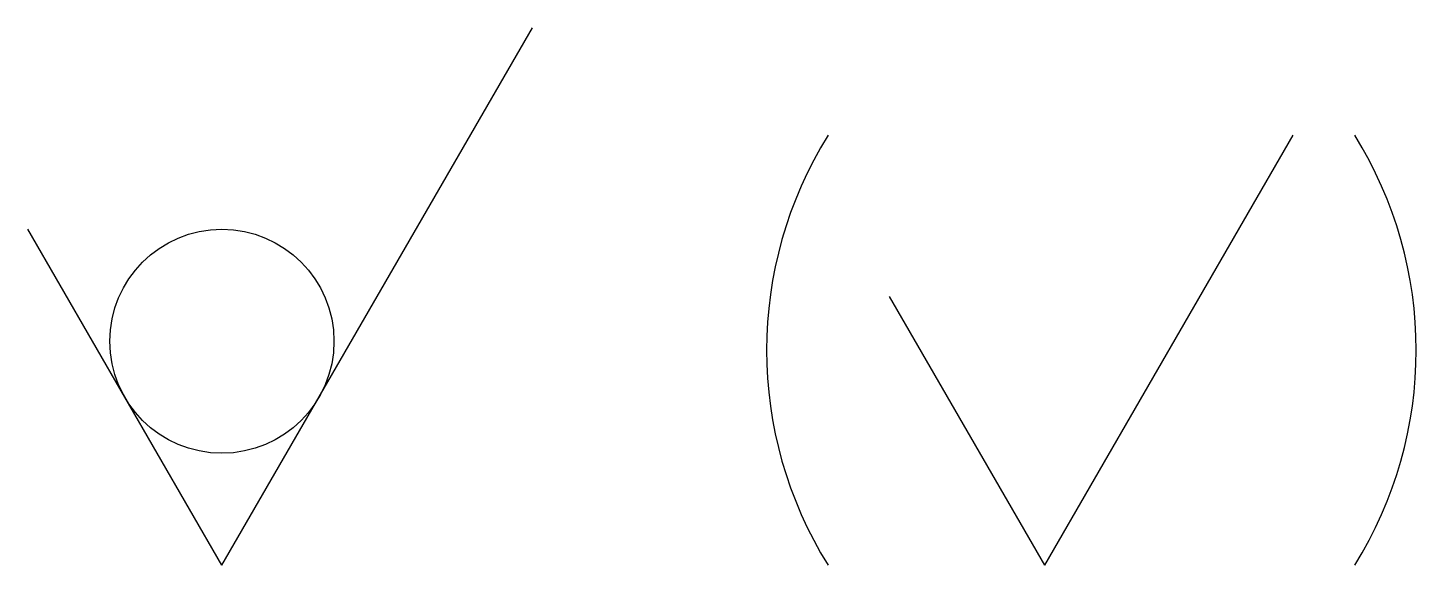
# Model space of a CAD drawing. Header units: millimetres. Extents: x -37.7 to -15.1, y -23.8 to -15.
import ezdxf

# ---------------------------------------------------------------- set-up
doc = ezdxf.new("R2010")
doc.units = ezdxf.units.MM
doc.header["$LTSCALE"] = 10
doc.layers.add('d', color=7, linetype='Continuous')

msp = doc.modelspace()

# ---------------------------------------------------------------- linework, layer by layer
at = {"color": 0}
for p, q in [((-34.553, -23.75), (-29.502, -15)), ((-21.166, -23.75), (-17.125, -16.75)), ((-34.553, -23.75), (-37.711, -18.281)), ((-21.166, -23.75), (-23.692, -19.375))]:
    msp.add_line(p, q, dxfattribs=at)
msp.add_circle((-34.553, -20.104), 1.823, dxfattribs=at)
at = {"layer": 'd'}
for centre, start, end in [((-19.067, -20.25), 148.1092, 211.8908), ((-21.75, -20.25), 328.1092, 31.8908)]:
    msp.add_arc(centre, 6.625, start, end, dxfattribs=at)

doc.saveas('drawing.dxf')
